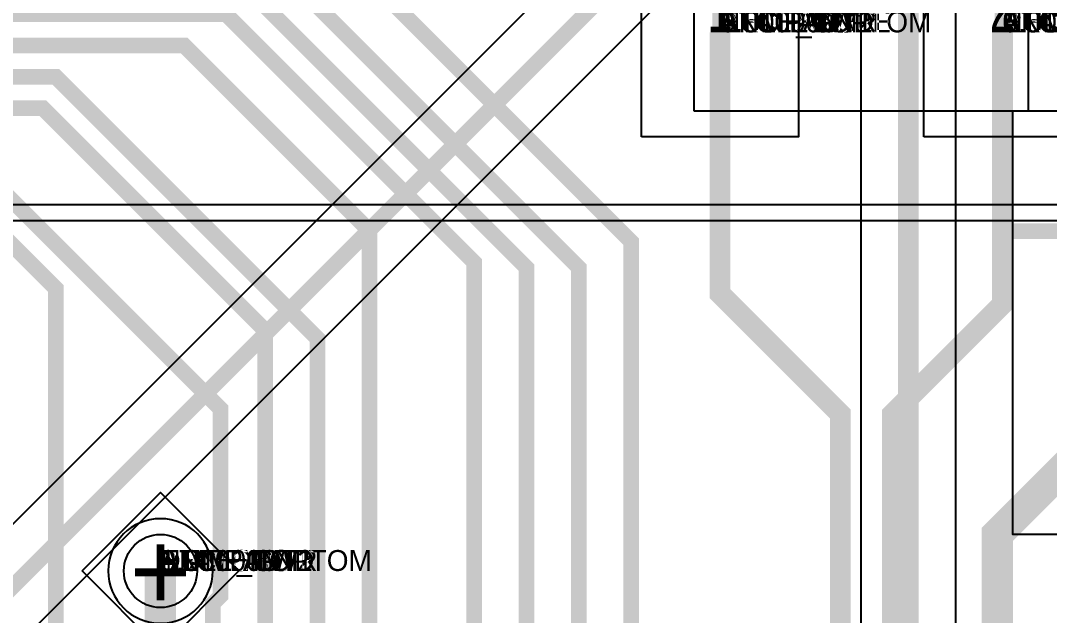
# Model space of a CAD drawing. Extents: x 0 to 323, y 0 to 320.
# Drawn here: x 105.06 to 114.9, y 68.03 to 73.71 of the extents above; entities that cross this region are included whole.
import ezdxf
from ezdxf.enums import TextEntityAlignment as Align

# ---------------------------------------------------------------- set-up
doc = ezdxf.new("R2010")
doc.units = 0
doc.header["$MEASUREMENT"] = 0
doc.layers.get('0').update_dxf_attribs({"linetype": 'CONTINUOUS'})
for name, color, linetype in [('CDN_FIGURES', 7, 'CONTINUOUS'), ('ETCH_BOTTOM', 7, 'CONTINUOUS'), ('ETCH_GND', 3, 'CONTINUOUS'), ('ETCH_INT1', 4, 'CONTINUOUS'), ('ETCH_INT2', 5, 'CONTINUOUS'), ('ETCH_PWR', 6, 'CONTINUOUS'), ('ETCH_TOP', 2, 'CONTINUOUS'), ('MANUFACTURING_NCLEGEND-1-6', 8, 'CONTINUOUS'), ('PACKAGE_GEOMETRY_ASSEMBLY_TOP', 11, 'CONTINUOUS'), ('PACKAGE_GEOMETRY_PIN_NUMBER', 9, 'CONTINUOUS')]:
    doc.layers.add(name, color=color, linetype=linetype)

# ---------------------------------------------------------------- blocks, each defined once
blk = doc.blocks.new('PAD_INFO')
for tag in ['SHAPE_TYPE', 'PAD_HEIGHT', 'PAD_LAYER', 'PAD_TYPE', 'PAD_WIDTH']:
    blk.add_attdef(tag, (0, 0), '', height=0.2)
at = {"flags": 2}
blk.add_attdef('CDN_TYPE', (0, 0), '', height=0.2, dxfattribs=at)
blk = doc.blocks.new('DRILL_INFO')
at = {"flags": 2}
blk.add_attdef('CDN_TYPE', (0, 0), '', height=0.2, dxfattribs=at)
for tag in ['FSHAPE', 'FCHAR', 'DRILL_HEIGHT', 'DIAMETER', 'PLATED', 'DRILL_WIDTH']:
    blk.add_attdef(tag, (0, 0), '', height=0.2)
blk = doc.blocks.new('VIA0700X0300')
at = {"layer": 'ETCH_BOTTOM'}
blk.add_circle((0, 0), 0.35, dxfattribs=at)
at = {"layer": 'ETCH_GND'}
blk.add_circle((0, 0), 0.35, dxfattribs=at)
at = {"layer": 'ETCH_INT1'}
blk.add_circle((0, 0), 0.35, dxfattribs=at)
at = {"layer": 'ETCH_INT2'}
blk.add_circle((0, 0), 0.35, dxfattribs=at)
at = {"layer": 'ETCH_PWR'}
blk.add_circle((0, 0), 0.35, dxfattribs=at)
at = {"layer": 'ETCH_TOP'}
blk.add_circle((0, 0), 0.35, dxfattribs=at)
ref = blk.add_blockref('PAD_INFO', (0, 0))
ref.add_attrib('PAD_LAYER', 'ETCH_TOP', (0, 0), dxfattribs={"height": 0.2})
ref.add_attrib('SHAPE_TYPE', 'NULL', (0, 0), dxfattribs={"height": 0.2})
ref.add_attrib('PAD_TYPE', 'ANTIPAD', (0, 0), dxfattribs={"height": 0.2})
ref.add_attrib('PAD_WIDTH', '0.000000', (0, 0), dxfattribs={"height": 0.2})
ref.add_attrib('PAD_HEIGHT', '0.000000', (0, 0), dxfattribs={"height": 0.2})
ref = blk.add_blockref('PAD_INFO', (0, 0))
ref.add_attrib('PAD_LAYER', 'ETCH_GND', (0, 0), dxfattribs={"height": 0.2})
ref.add_attrib('SHAPE_TYPE', 'NULL', (0, 0), dxfattribs={"height": 0.2})
ref.add_attrib('PAD_TYPE', 'ANTIPAD', (0, 0), dxfattribs={"height": 0.2})
ref.add_attrib('PAD_WIDTH', '0.000000', (0, 0), dxfattribs={"height": 0.2})
ref.add_attrib('PAD_HEIGHT', '0.000000', (0, 0), dxfattribs={"height": 0.2})
ref = blk.add_blockref('PAD_INFO', (0, 0))
ref.add_attrib('PAD_LAYER', 'ETCH_INT1', (0, 0), dxfattribs={"height": 0.2})
ref.add_attrib('SHAPE_TYPE', 'NULL', (0, 0), dxfattribs={"height": 0.2})
ref.add_attrib('PAD_TYPE', 'ANTIPAD', (0, 0), dxfattribs={"height": 0.2})
ref.add_attrib('PAD_WIDTH', '0.000000', (0, 0), dxfattribs={"height": 0.2})
ref.add_attrib('PAD_HEIGHT', '0.000000', (0, 0), dxfattribs={"height": 0.2})
ref = blk.add_blockref('PAD_INFO', (0, 0))
ref.add_attrib('PAD_LAYER', 'ETCH_INT2', (0, 0), dxfattribs={"height": 0.2})
ref.add_attrib('SHAPE_TYPE', 'NULL', (0, 0), dxfattribs={"height": 0.2})
ref.add_attrib('PAD_TYPE', 'ANTIPAD', (0, 0), dxfattribs={"height": 0.2})
ref.add_attrib('PAD_WIDTH', '0.000000', (0, 0), dxfattribs={"height": 0.2})
ref.add_attrib('PAD_HEIGHT', '0.000000', (0, 0), dxfattribs={"height": 0.2})
ref = blk.add_blockref('PAD_INFO', (0, 0))
ref.add_attrib('PAD_LAYER', 'ETCH_PWR', (0, 0), dxfattribs={"height": 0.2})
ref.add_attrib('SHAPE_TYPE', 'NULL', (0, 0), dxfattribs={"height": 0.2})
ref.add_attrib('PAD_TYPE', 'ANTIPAD', (0, 0), dxfattribs={"height": 0.2})
ref.add_attrib('PAD_WIDTH', '0.000000', (0, 0), dxfattribs={"height": 0.2})
ref.add_attrib('PAD_HEIGHT', '0.000000', (0, 0), dxfattribs={"height": 0.2})
ref = blk.add_blockref('PAD_INFO', (0, 0))
ref.add_attrib('PAD_LAYER', 'ETCH_BOTTOM', (0, 0), dxfattribs={"height": 0.2})
ref.add_attrib('SHAPE_TYPE', 'NULL', (0, 0), dxfattribs={"height": 0.2})
ref.add_attrib('PAD_TYPE', 'ANTIPAD', (0, 0), dxfattribs={"height": 0.2})
ref.add_attrib('PAD_WIDTH', '0.000000', (0, 0), dxfattribs={"height": 0.2})
ref.add_attrib('PAD_HEIGHT', '0.000000', (0, 0), dxfattribs={"height": 0.2})
ref = blk.add_blockref('PAD_INFO', (0, 0))
ref.add_attrib('PAD_LAYER', 'ETCH_TOP', (0, 0), dxfattribs={"height": 0.2})
ref.add_attrib('SHAPE_TYPE', 'NULL', (0, 0), dxfattribs={"height": 0.2})
ref.add_attrib('PAD_TYPE', 'THERMAL', (0, 0), dxfattribs={"height": 0.2})
ref.add_attrib('PAD_WIDTH', '0.000000', (0, 0), dxfattribs={"height": 0.2})
ref.add_attrib('PAD_HEIGHT', '0.000000', (0, 0), dxfattribs={"height": 0.2})
ref = blk.add_blockref('PAD_INFO', (0, 0))
ref.add_attrib('PAD_LAYER', 'ETCH_GND', (0, 0), dxfattribs={"height": 0.2})
ref.add_attrib('SHAPE_TYPE', 'NULL', (0, 0), dxfattribs={"height": 0.2})
ref.add_attrib('PAD_TYPE', 'THERMAL', (0, 0), dxfattribs={"height": 0.2})
ref.add_attrib('PAD_WIDTH', '0.000000', (0, 0), dxfattribs={"height": 0.2})
ref.add_attrib('PAD_HEIGHT', '0.000000', (0, 0), dxfattribs={"height": 0.2})
ref = blk.add_blockref('PAD_INFO', (0, 0))
ref.add_attrib('PAD_LAYER', 'ETCH_INT1', (0, 0), dxfattribs={"height": 0.2})
ref.add_attrib('SHAPE_TYPE', 'NULL', (0, 0), dxfattribs={"height": 0.2})
ref.add_attrib('PAD_TYPE', 'THERMAL', (0, 0), dxfattribs={"height": 0.2})
ref.add_attrib('PAD_WIDTH', '0.000000', (0, 0), dxfattribs={"height": 0.2})
ref.add_attrib('PAD_HEIGHT', '0.000000', (0, 0), dxfattribs={"height": 0.2})
ref = blk.add_blockref('PAD_INFO', (0, 0))
ref.add_attrib('PAD_LAYER', 'ETCH_INT2', (0, 0), dxfattribs={"height": 0.2})
ref.add_attrib('SHAPE_TYPE', 'NULL', (0, 0), dxfattribs={"height": 0.2})
ref.add_attrib('PAD_TYPE', 'THERMAL', (0, 0), dxfattribs={"height": 0.2})
ref.add_attrib('PAD_WIDTH', '0.000000', (0, 0), dxfattribs={"height": 0.2})
ref.add_attrib('PAD_HEIGHT', '0.000000', (0, 0), dxfattribs={"height": 0.2})
ref = blk.add_blockref('PAD_INFO', (0, 0))
ref.add_attrib('PAD_LAYER', 'ETCH_PWR', (0, 0), dxfattribs={"height": 0.2})
ref.add_attrib('SHAPE_TYPE', 'NULL', (0, 0), dxfattribs={"height": 0.2})
ref.add_attrib('PAD_TYPE', 'THERMAL', (0, 0), dxfattribs={"height": 0.2})
ref.add_attrib('PAD_WIDTH', '0.000000', (0, 0), dxfattribs={"height": 0.2})
ref.add_attrib('PAD_HEIGHT', '0.000000', (0, 0), dxfattribs={"height": 0.2})
ref = blk.add_blockref('PAD_INFO', (0, 0))
ref.add_attrib('PAD_LAYER', 'ETCH_BOTTOM', (0, 0), dxfattribs={"height": 0.2})
ref.add_attrib('SHAPE_TYPE', 'NULL', (0, 0), dxfattribs={"height": 0.2})
ref.add_attrib('PAD_TYPE', 'THERMAL', (0, 0), dxfattribs={"height": 0.2})
ref.add_attrib('PAD_WIDTH', '0.000000', (0, 0), dxfattribs={"height": 0.2})
ref.add_attrib('PAD_HEIGHT', '0.000000', (0, 0), dxfattribs={"height": 0.2})
ref = blk.add_blockref('PAD_INFO', (0, 0))
ref.add_attrib('PAD_LAYER', 'ETCH_TOP', (0, 0), dxfattribs={"height": 0.2})
ref.add_attrib('SHAPE_TYPE', 'CIRCLE', (0, 0), dxfattribs={"height": 0.2})
ref.add_attrib('PAD_TYPE', 'REGULAR', (0, 0), dxfattribs={"height": 0.2})
ref.add_attrib('PAD_WIDTH', '0.700000', (0, 0), dxfattribs={"height": 0.2})
ref.add_attrib('PAD_HEIGHT', '0.700000', (0, 0), dxfattribs={"height": 0.2})
ref = blk.add_blockref('PAD_INFO', (0, 0))
ref.add_attrib('PAD_LAYER', 'ETCH_GND', (0, 0), dxfattribs={"height": 0.2})
ref.add_attrib('SHAPE_TYPE', 'CIRCLE', (0, 0), dxfattribs={"height": 0.2})
ref.add_attrib('PAD_TYPE', 'REGULAR', (0, 0), dxfattribs={"height": 0.2})
ref.add_attrib('PAD_WIDTH', '0.700000', (0, 0), dxfattribs={"height": 0.2})
ref.add_attrib('PAD_HEIGHT', '0.700000', (0, 0), dxfattribs={"height": 0.2})
ref = blk.add_blockref('PAD_INFO', (0, 0))
ref.add_attrib('PAD_LAYER', 'ETCH_INT1', (0, 0), dxfattribs={"height": 0.2})
ref.add_attrib('SHAPE_TYPE', 'CIRCLE', (0, 0), dxfattribs={"height": 0.2})
ref.add_attrib('PAD_TYPE', 'REGULAR', (0, 0), dxfattribs={"height": 0.2})
ref.add_attrib('PAD_WIDTH', '0.700000', (0, 0), dxfattribs={"height": 0.2})
ref.add_attrib('PAD_HEIGHT', '0.700000', (0, 0), dxfattribs={"height": 0.2})
ref = blk.add_blockref('PAD_INFO', (0, 0))
ref.add_attrib('PAD_LAYER', 'ETCH_INT2', (0, 0), dxfattribs={"height": 0.2})
ref.add_attrib('SHAPE_TYPE', 'CIRCLE', (0, 0), dxfattribs={"height": 0.2})
ref.add_attrib('PAD_TYPE', 'REGULAR', (0, 0), dxfattribs={"height": 0.2})
ref.add_attrib('PAD_WIDTH', '0.700000', (0, 0), dxfattribs={"height": 0.2})
ref.add_attrib('PAD_HEIGHT', '0.700000', (0, 0), dxfattribs={"height": 0.2})
ref = blk.add_blockref('PAD_INFO', (0, 0))
ref.add_attrib('PAD_LAYER', 'ETCH_PWR', (0, 0), dxfattribs={"height": 0.2})
ref.add_attrib('SHAPE_TYPE', 'CIRCLE', (0, 0), dxfattribs={"height": 0.2})
ref.add_attrib('PAD_TYPE', 'REGULAR', (0, 0), dxfattribs={"height": 0.2})
ref.add_attrib('PAD_WIDTH', '0.700000', (0, 0), dxfattribs={"height": 0.2})
ref.add_attrib('PAD_HEIGHT', '0.700000', (0, 0), dxfattribs={"height": 0.2})
ref = blk.add_blockref('PAD_INFO', (0, 0))
ref.add_attrib('PAD_LAYER', 'ETCH_BOTTOM', (0, 0), dxfattribs={"height": 0.2})
ref.add_attrib('SHAPE_TYPE', 'CIRCLE', (0, 0), dxfattribs={"height": 0.2})
ref.add_attrib('PAD_TYPE', 'REGULAR', (0, 0), dxfattribs={"height": 0.2})
ref.add_attrib('PAD_WIDTH', '0.700000', (0, 0), dxfattribs={"height": 0.2})
ref.add_attrib('PAD_HEIGHT', '0.700000', (0, 0), dxfattribs={"height": 0.2})
ref = blk.add_blockref('DRILL_INFO', (0, 0))
ref.add_attrib('DIAMETER', '0.300000', (0, 0), dxfattribs={"height": 0.2})
ref.add_attrib('PLATED', 'PLATED', (0, 0), dxfattribs={"height": 0.2})
ref.add_attrib('FSHAPE', 'DIAMOND', (0, 0), dxfattribs={"height": 0.2})
ref.add_attrib('FCHAR', '+', (0, 0), dxfattribs={"height": 0.2})
ref.add_attrib('DRILL_WIDTH', '1.500000', (0, 0), dxfattribs={"height": 0.2})
ref.add_attrib('DRILL_HEIGHT', '1.500000', (0, 0), dxfattribs={"height": 0.2})
for tag in ['CDN_TYPE', 'PIN']:
    blk.add_attdef(tag, (0, 0), '', height=0.2)
at = {"flags": 2}
for tag in ['PSTKNAME', 'BBV']:
    blk.add_attdef(tag, (0, 0), '', height=0.2, dxfattribs=at)
blk = doc.blocks.new('FIGURE_DIAMOND')
at = {"layer": 'CDN_FIGURES'}
blk.add_lwpolyline([(-0.5, 0), (0, 0.5), (0.5, 0), (0, -0.5)], close=True, dxfattribs=at)
blk = doc.blocks.new('RC1500X2000TS')
at = {"layer": 'ETCH_TOP'}
blk.add_lwpolyline([(-0.75, -1), (-0.75, 1), (0.75, 1), (0.75, -1)], close=True, dxfattribs=at)
ref = blk.add_blockref('PAD_INFO', (0, 0))
ref.add_attrib('PAD_LAYER', 'ETCH_TOP', (0, 0), dxfattribs={"height": 0.2})
ref.add_attrib('SHAPE_TYPE', 'NULL', (0, 0), dxfattribs={"height": 0.2})
ref.add_attrib('PAD_TYPE', 'ANTIPAD', (0, 0), dxfattribs={"height": 0.2})
ref.add_attrib('PAD_WIDTH', '0.000000', (0, 0), dxfattribs={"height": 0.2})
ref.add_attrib('PAD_HEIGHT', '0.000000', (0, 0), dxfattribs={"height": 0.2})
ref = blk.add_blockref('PAD_INFO', (0, 0))
ref.add_attrib('PAD_LAYER', 'ETCH_GND', (0, 0), dxfattribs={"height": 0.2})
ref.add_attrib('SHAPE_TYPE', 'NULL', (0, 0), dxfattribs={"height": 0.2})
ref.add_attrib('PAD_TYPE', 'ANTIPAD', (0, 0), dxfattribs={"height": 0.2})
ref.add_attrib('PAD_WIDTH', '0.000000', (0, 0), dxfattribs={"height": 0.2})
ref.add_attrib('PAD_HEIGHT', '0.000000', (0, 0), dxfattribs={"height": 0.2})
ref = blk.add_blockref('PAD_INFO', (0, 0))
ref.add_attrib('PAD_LAYER', 'ETCH_INT1', (0, 0), dxfattribs={"height": 0.2})
ref.add_attrib('SHAPE_TYPE', 'NULL', (0, 0), dxfattribs={"height": 0.2})
ref.add_attrib('PAD_TYPE', 'ANTIPAD', (0, 0), dxfattribs={"height": 0.2})
ref.add_attrib('PAD_WIDTH', '0.000000', (0, 0), dxfattribs={"height": 0.2})
ref.add_attrib('PAD_HEIGHT', '0.000000', (0, 0), dxfattribs={"height": 0.2})
ref = blk.add_blockref('PAD_INFO', (0, 0))
ref.add_attrib('PAD_LAYER', 'ETCH_INT2', (0, 0), dxfattribs={"height": 0.2})
ref.add_attrib('SHAPE_TYPE', 'NULL', (0, 0), dxfattribs={"height": 0.2})
ref.add_attrib('PAD_TYPE', 'ANTIPAD', (0, 0), dxfattribs={"height": 0.2})
ref.add_attrib('PAD_WIDTH', '0.000000', (0, 0), dxfattribs={"height": 0.2})
ref.add_attrib('PAD_HEIGHT', '0.000000', (0, 0), dxfattribs={"height": 0.2})
ref = blk.add_blockref('PAD_INFO', (0, 0))
ref.add_attrib('PAD_LAYER', 'ETCH_PWR', (0, 0), dxfattribs={"height": 0.2})
ref.add_attrib('SHAPE_TYPE', 'NULL', (0, 0), dxfattribs={"height": 0.2})
ref.add_attrib('PAD_TYPE', 'ANTIPAD', (0, 0), dxfattribs={"height": 0.2})
ref.add_attrib('PAD_WIDTH', '0.000000', (0, 0), dxfattribs={"height": 0.2})
ref.add_attrib('PAD_HEIGHT', '0.000000', (0, 0), dxfattribs={"height": 0.2})
ref = blk.add_blockref('PAD_INFO', (0, 0))
ref.add_attrib('PAD_LAYER', 'ETCH_BOTTOM', (0, 0), dxfattribs={"height": 0.2})
ref.add_attrib('SHAPE_TYPE', 'NULL', (0, 0), dxfattribs={"height": 0.2})
ref.add_attrib('PAD_TYPE', 'ANTIPAD', (0, 0), dxfattribs={"height": 0.2})
ref.add_attrib('PAD_WIDTH', '0.000000', (0, 0), dxfattribs={"height": 0.2})
ref.add_attrib('PAD_HEIGHT', '0.000000', (0, 0), dxfattribs={"height": 0.2})
ref = blk.add_blockref('PAD_INFO', (0, 0))
ref.add_attrib('PAD_LAYER', 'ETCH_TOP', (0, 0), dxfattribs={"height": 0.2})
ref.add_attrib('SHAPE_TYPE', 'NULL', (0, 0), dxfattribs={"height": 0.2})
ref.add_attrib('PAD_TYPE', 'THERMAL', (0, 0), dxfattribs={"height": 0.2})
ref.add_attrib('PAD_WIDTH', '0.000000', (0, 0), dxfattribs={"height": 0.2})
ref.add_attrib('PAD_HEIGHT', '0.000000', (0, 0), dxfattribs={"height": 0.2})
ref = blk.add_blockref('PAD_INFO', (0, 0))
ref.add_attrib('PAD_LAYER', 'ETCH_GND', (0, 0), dxfattribs={"height": 0.2})
ref.add_attrib('SHAPE_TYPE', 'NULL', (0, 0), dxfattribs={"height": 0.2})
ref.add_attrib('PAD_TYPE', 'THERMAL', (0, 0), dxfattribs={"height": 0.2})
ref.add_attrib('PAD_WIDTH', '0.000000', (0, 0), dxfattribs={"height": 0.2})
ref.add_attrib('PAD_HEIGHT', '0.000000', (0, 0), dxfattribs={"height": 0.2})
ref = blk.add_blockref('PAD_INFO', (0, 0))
ref.add_attrib('PAD_LAYER', 'ETCH_INT1', (0, 0), dxfattribs={"height": 0.2})
ref.add_attrib('SHAPE_TYPE', 'NULL', (0, 0), dxfattribs={"height": 0.2})
ref.add_attrib('PAD_TYPE', 'THERMAL', (0, 0), dxfattribs={"height": 0.2})
ref.add_attrib('PAD_WIDTH', '0.000000', (0, 0), dxfattribs={"height": 0.2})
ref.add_attrib('PAD_HEIGHT', '0.000000', (0, 0), dxfattribs={"height": 0.2})
ref = blk.add_blockref('PAD_INFO', (0, 0))
ref.add_attrib('PAD_LAYER', 'ETCH_INT2', (0, 0), dxfattribs={"height": 0.2})
ref.add_attrib('SHAPE_TYPE', 'NULL', (0, 0), dxfattribs={"height": 0.2})
ref.add_attrib('PAD_TYPE', 'THERMAL', (0, 0), dxfattribs={"height": 0.2})
ref.add_attrib('PAD_WIDTH', '0.000000', (0, 0), dxfattribs={"height": 0.2})
ref.add_attrib('PAD_HEIGHT', '0.000000', (0, 0), dxfattribs={"height": 0.2})
ref = blk.add_blockref('PAD_INFO', (0, 0))
ref.add_attrib('PAD_LAYER', 'ETCH_PWR', (0, 0), dxfattribs={"height": 0.2})
ref.add_attrib('SHAPE_TYPE', 'NULL', (0, 0), dxfattribs={"height": 0.2})
ref.add_attrib('PAD_TYPE', 'THERMAL', (0, 0), dxfattribs={"height": 0.2})
ref.add_attrib('PAD_WIDTH', '0.000000', (0, 0), dxfattribs={"height": 0.2})
ref.add_attrib('PAD_HEIGHT', '0.000000', (0, 0), dxfattribs={"height": 0.2})
ref = blk.add_blockref('PAD_INFO', (0, 0))
ref.add_attrib('PAD_LAYER', 'ETCH_BOTTOM', (0, 0), dxfattribs={"height": 0.2})
ref.add_attrib('SHAPE_TYPE', 'NULL', (0, 0), dxfattribs={"height": 0.2})
ref.add_attrib('PAD_TYPE', 'THERMAL', (0, 0), dxfattribs={"height": 0.2})
ref.add_attrib('PAD_WIDTH', '0.000000', (0, 0), dxfattribs={"height": 0.2})
ref.add_attrib('PAD_HEIGHT', '0.000000', (0, 0), dxfattribs={"height": 0.2})
ref = blk.add_blockref('PAD_INFO', (0, 0))
ref.add_attrib('PAD_LAYER', 'ETCH_GND', (0, 0), dxfattribs={"height": 0.2})
ref.add_attrib('SHAPE_TYPE', 'NULL', (0, 0), dxfattribs={"height": 0.2})
ref.add_attrib('PAD_TYPE', 'REGULAR', (0, 0), dxfattribs={"height": 0.2})
ref.add_attrib('PAD_WIDTH', '0.000000', (0, 0), dxfattribs={"height": 0.2})
ref.add_attrib('PAD_HEIGHT', '0.000000', (0, 0), dxfattribs={"height": 0.2})
ref = blk.add_blockref('PAD_INFO', (0, 0))
ref.add_attrib('PAD_LAYER', 'ETCH_INT1', (0, 0), dxfattribs={"height": 0.2})
ref.add_attrib('SHAPE_TYPE', 'NULL', (0, 0), dxfattribs={"height": 0.2})
ref.add_attrib('PAD_TYPE', 'REGULAR', (0, 0), dxfattribs={"height": 0.2})
ref.add_attrib('PAD_WIDTH', '0.000000', (0, 0), dxfattribs={"height": 0.2})
ref.add_attrib('PAD_HEIGHT', '0.000000', (0, 0), dxfattribs={"height": 0.2})
ref = blk.add_blockref('PAD_INFO', (0, 0))
ref.add_attrib('PAD_LAYER', 'ETCH_INT2', (0, 0), dxfattribs={"height": 0.2})
ref.add_attrib('SHAPE_TYPE', 'NULL', (0, 0), dxfattribs={"height": 0.2})
ref.add_attrib('PAD_TYPE', 'REGULAR', (0, 0), dxfattribs={"height": 0.2})
ref.add_attrib('PAD_WIDTH', '0.000000', (0, 0), dxfattribs={"height": 0.2})
ref.add_attrib('PAD_HEIGHT', '0.000000', (0, 0), dxfattribs={"height": 0.2})
ref = blk.add_blockref('PAD_INFO', (0, 0))
ref.add_attrib('PAD_LAYER', 'ETCH_PWR', (0, 0), dxfattribs={"height": 0.2})
ref.add_attrib('SHAPE_TYPE', 'NULL', (0, 0), dxfattribs={"height": 0.2})
ref.add_attrib('PAD_TYPE', 'REGULAR', (0, 0), dxfattribs={"height": 0.2})
ref.add_attrib('PAD_WIDTH', '0.000000', (0, 0), dxfattribs={"height": 0.2})
ref.add_attrib('PAD_HEIGHT', '0.000000', (0, 0), dxfattribs={"height": 0.2})
ref = blk.add_blockref('PAD_INFO', (0, 0))
ref.add_attrib('PAD_LAYER', 'ETCH_BOTTOM', (0, 0), dxfattribs={"height": 0.2})
ref.add_attrib('SHAPE_TYPE', 'NULL', (0, 0), dxfattribs={"height": 0.2})
ref.add_attrib('PAD_TYPE', 'REGULAR', (0, 0), dxfattribs={"height": 0.2})
ref.add_attrib('PAD_WIDTH', '0.000000', (0, 0), dxfattribs={"height": 0.2})
ref.add_attrib('PAD_HEIGHT', '0.000000', (0, 0), dxfattribs={"height": 0.2})
ref = blk.add_blockref('DRILL_INFO', (0, 0))
ref.add_attrib('DIAMETER', '0.000000', (0, 0), dxfattribs={"height": 0.2})
ref.add_attrib('PLATED', 'PLATED', (0, 0), dxfattribs={"height": 0.2})
ref.add_attrib('FSHAPE', 'NULL', (0, 0), dxfattribs={"height": 0.2})
ref.add_attrib('DRILL_WIDTH', '0.000000', (0, 0), dxfattribs={"height": 0.2})
ref.add_attrib('DRILL_HEIGHT', '0.000000', (0, 0), dxfattribs={"height": 0.2})
ref = blk.add_blockref('PAD_INFO', (0, 0))
ref.add_attrib('PAD_LAYER', 'ETCH_TOP', (0, 0), dxfattribs={"height": 0.2})
ref.add_attrib('SHAPE_TYPE', 'RECTANGLE', (0, 0), dxfattribs={"height": 0.2})
ref.add_attrib('PAD_TYPE', 'REGULAR', (0, 0), dxfattribs={"height": 0.2})
ref.add_attrib('PAD_WIDTH', '1.500000', (0, 0), dxfattribs={"height": 0.2})
ref.add_attrib('PAD_HEIGHT', '2.000000', (0, 0), dxfattribs={"height": 0.2})
for tag in ['CDN_TYPE', 'PIN']:
    blk.add_attdef(tag, (0, 0), '', height=0.2)
at = {"flags": 2}
for tag in ['PSTKNAME', 'BBV']:
    blk.add_attdef(tag, (0, 0), '', height=0.2, dxfattribs=at)
blk = doc.blocks.new('F843')
at = {"layer": 'PACKAGE_GEOMETRY_ASSEMBLY_TOP'}
blk.add_lwpolyline([(-0.25, -0.75), (2.95, -0.75), (2.95, 0.75), (-0.25, 0.75)], close=True, dxfattribs=at)
at = {"layer": 'ETCH_TOP'}
ref = blk.add_blockref('RC1500X2000TS', (0, 0), dxfattribs=at)
ref.add_attrib('CDN_TYPE', 'PIN', (0, 0), dxfattribs={"height": 0.2})
ref.add_attrib('PIN', '1', (0, 0), dxfattribs={"height": 0.2})
ref = blk.add_blockref('RC1500X2000TS', (2.7, 0), dxfattribs=at)
ref.add_attrib('CDN_TYPE', 'PIN', (0, 0), dxfattribs={"height": 0.2})
ref.add_attrib('PIN', '2', (0, 0), dxfattribs={"height": 0.2})
at = {"flags": 2}
for tag in ['SYMBOL_TYPE', 'CDN_TYPE', 'REFDES']:
    blk.add_attdef(tag, (0, 0), '', height=0.2, dxfattribs=at)

msp = doc.modelspace()

# ---------------------------------------------------------------- linework, layer by layer
at = {"layer": 'ETCH_BOTTOM'}
for points, format in [([(102.9, 45.2, 0.2, 0.2, 0), (103.1, 45.4, 0.2, 0.2, 0), (105.0036, 45.4, 0.2, 0.2, 0), (106.7, 47.0964, 0.2, 0.2, 0), (106.7, 55.4486, 0.2, 0.2, 0), (114.5, 63.2486, 0.2, 0.2, 0), (114.5, 66.0486, 0.2, 0.2, 0), (113.55, 66.9986, 0.2, 0.2, 0), (113.55, 84.8486, 0.2, 0.2, 0), (113.8, 85.0986, 0.2, 0.2, 0), (113.8, 95.9486, 0.2, 0.2, 0), (113.75, 95.9986, 0.2, 0.2, 0), (113.75, 100.7, 0.2, 0.2, 0)], "xyseb"), ([(108.765, 58.1501), (112.1417, 61.5268, 0.668179), (112.07, 61.6999), (110.4999, 61.6999), (110.4999, 65.6014), (110.4257, 65.6757, -1), (111.2743, 66.5243), (111.5743, 66.2243, -0.195363), (111.75, 65.8082), (111.7503, 65.7876), (111.7879, 65.7501), (112.0121, 65.7501), (112.0573, 65.7953), (112.0602, 65.8107, -0.151101), (112.2257, 66.1243), (112.4757, 66.3743, -1), (113.3243, 65.5257), (113.3001, 65.5014), (113.3001, 62.93, 0.668179), (113.4732, 62.8583), (114.0499, 63.435), (114.0499, 65.8622), (113.0999, 66.8122), (113.0999, 85.035)], "xyb"), ([(114.0001, 83.9002), (114.0001, 67.185), (114.7155, 66.4697, 0.497656), (114.8757, 66.492, -0.700538), (115.9894, 66.3128), (115.9973, 66.2716), (116.0899, 66.2716), (116.0899, 66.4101), (117.8584, 66.4101), (117.8728, 66.4366, -0.594587), (118.9272, 66.4366), (118.9416, 66.4101), (119.4901, 66.4101), (119.4901, 64.2899), (116.0899, 64.2899), (116.0899, 65.8182, 0.746943), (115.9034, 65.8734, -0.398005), (115.1019, 65.6792, 0.576193), (114.9501, 65.5912), (114.9501, 63.0622), (110.5388, 58.6509, 0.434592)], "xyb"), ([(114.4992, 71.7, 0.15, 0.15, 0), (115.95, 71.7, 0.15, 0.15, 0)], "xyseb")]:
    msp.add_lwpolyline(points, format=format, dxfattribs=at)
msp.add_lwpolyline([(116.5208, 68.7648, -0.726862), (115.3792, 68.7648), (115.3678, 68.7999), (114.5499, 68.7999), (114.5499, 72.8501), (117.3501, 72.8501), (117.3501, 68.7999), (116.5322, 68.7999)], format="xyb", close=True, dxfattribs=at)
at = {"layer": 'ETCH_INT1'}
msp.add_lwpolyline([(81.6, 58.15), (84.85, 58.15), (86.2, 59.5), (86.2, 68.6), (91.7, 68.6), (93.6, 70.5), (93.6, 71.8), (118.75, 71.8), (118.75, 77.65), (115.85, 80.55), (115.85, 93.9), (114.65, 95.1), (114.65, 98.45), (117.7085, 101.5085), (117.7374, 101.4998, 0.174812), (118.5504, 101.5459), (118.5599, 101.55), (120.1401, 101.55), (120.1496, 101.5459, 0.204146), (121.0904, 101.5459), (121.0999, 101.55), (124.2, 101.55), (124.2, 101.6), (132.25, 101.6)], format="xyb", dxfattribs=at)
for points in [[(93.4232, 70.5355, -0.668179), (93.2501, 70.6072), (93.2501, 73.4378), (94.9501, 75.1378), (94.9501, 76.1878), (105.1001, 86.3378), (105.1001, 88.6378), (112.962, 96.4997), (112.9814, 96.5007, 0.383872), (113.5493, 97.0686), (113.5503, 97.088), (114.3268, 97.8645, -0.668179), (114.4999, 97.7928), (114.4999, 95.0378), (114.6137, 94.924, -0.539677), (114.5793, 94.758, 1.52294), (115.358, 93.9793, -0.539677), (115.524, 94.0137), (115.6999, 93.8378), (115.6999, 80.4878), (118.5999, 77.5878), (118.5999, 71.9501), (93.4499, 71.9501), (93.4499, 70.5622)], [(106.9001, 68.45, 1), (105.8999, 68.45, 1)]]:
    msp.add_lwpolyline(points, format="xyb", close=True, dxfattribs=at)
at = {"layer": 'ETCH_INT2'}
for points, format in [([(126.8079, 109.2307, -0.425089), (125.4474, 108.7582, 0.559562), (125.3001, 108.6678), (125.3001, 94.3357), (99.5643, 68.5999), (93.6879, 68.5999), (92.7862, 67.6982, 0.668179), (92.8579, 67.5251), (103.6107, 67.5251), (115.6357, 79.5501), (116.3622, 79.5501), (125.2372, 88.4251), (168.7386, 88.4251)], "xyb"), ([(184.23, 88, 0.15, 0.15, 0), (172.307, 88, 0.15, 0.15, 0), (172.307, 88.1993, 0.15, 0.15, 0), (171.9703, 88.536, 0.15, 0.15, 0), (171.4937, 88.536, 0.15, 0.15, 0), (171.157, 88.1993, 0.15, 0.15, 0), (171.157, 88, 0.15, 0.15, 0), (169.6853, 88, 0.15, 0.15, 0), (169.5383, 88.147, 0.15, 0.15, 0), (169.0617, 88.147, 0.15, 0.15, 0), (168.9147, 88, 0.15, 0.15, 0), (125.4133, 88, 0.15, 0.15, 0), (116.5383, 79.125, 0.15, 0.15, 0), (115.8118, 79.125, 0.15, 0.15, 0), (103.7868, 67.1, 0.15, 0.15, 0), (92.4, 67.1, 0.15, 0.15, 0)], "xyseb"), ([(115.9879, 78.6999), (103.9629, 66.6749), (92.6638, 66.6749), (92.6519, 66.668, -0.15332), (92.3597, 66.6015, 0.438438), (92.2501, 66.5005), (92.2501, 62.9329, 0.489187), (92.3765, 62.8346, -0.794927), (92.8239, 61.969, 0.437934), (92.8179, 61.8201), (98.7879, 55.8501), (99.0143, 55.8501), (101.2001, 53.6644), (101.2001, 46.2857), (98.5643, 43.6499), (98.3378, 43.6499), (94.3361, 39.6482, 0.668179), (94.4078, 39.4751), (97.1261, 39.4751), (105.3761, 31.2251), (120.6198, 31.2251), (134.8448, 17.0001)], "xyb")]:
    msp.add_lwpolyline(points, format=format, dxfattribs=at)
at = {"layer": 'ETCH_PWR'}
msp.add_lwpolyline([(106.9001, 68.45, 1), (105.8999, 68.45, 1)], format="xyb", close=True, dxfattribs=at)
at = {"layer": 'ETCH_TOP'}
for points in [[(110.9, 67.3, 0.15, 0.15, 0), (110.9, 71.5986, 0.15, 0.15, 0), (107.8236, 74.675, 0.15, 0.15, 0), (90.6118, 74.675, 0.15, 0.15, 0), (90.4618, 74.825, 0.15, 0.15, 0), (75.0308, 74.825, 0.15, 0.15, 0), (68.775, 68.5692, 0.15, 0.15, 0), (68.775, 67.801, 0.15, 0.15, 0), (68.678, 67.704, 0.15, 0.15, 0)], [(69.178, 67.704, 0.15, 0.15, 0), (69.2, 67.726, 0.15, 0.15, 0), (69.2, 68.4942, 0.15, 0.15, 0), (75.2308, 74.525, 0.15, 0.15, 0), (90.3375, 74.525, 0.15, 0.15, 0), (90.4875, 74.375, 0.15, 0.15, 0), (107.375, 74.375, 0.15, 0.15, 0), (110.4, 71.35, 0.15, 0.15, 0), (110.4, 67.3, 0.15, 0.15, 0)], [(109.9, 67.3, 0.15, 0.15, 0), (109.9, 71.35, 0.15, 0.15, 0), (107.175, 74.075, 0.15, 0.15, 0), (90.3632, 74.075, 0.15, 0.15, 0), (90.2132, 74.225, 0.15, 0.15, 0), (75.3954, 74.225, 0.15, 0.15, 0), (70.6, 69.4296, 0.15, 0.15, 0), (70.6, 67.782, 0.15, 0.15, 0), (70.678, 67.704, 0.15, 0.15, 0)], [(109.4, 67.3, 0.15, 0.15, 0), (109.4, 71.4, 0.15, 0.15, 0), (107.025, 73.775, 0.15, 0.15, 0), (90.2389, 73.775, 0.15, 0.15, 0), (90.0889, 73.925, 0.15, 0.15, 0), (75.5197, 73.925, 0.15, 0.15, 0), (71.2, 69.6053, 0.15, 0.15, 0), (71.2, 67.726, 0.15, 0.15, 0), (71.178, 67.704, 0.15, 0.15, 0)], [(111.75, 73.95, 0.15, 0.15, 0), (111.75, 73.6, 0.15, 0.15, 0)], [(114.45, 73.8, 0.15, 0.15, 0), (114.45, 73.6, 0.15, 0.15, 0)], [(71.678, 67.704, 0.15, 0.15, 0), (71.678, 69.659, 0.15, 0.15, 0), (75.644, 73.625, 0.15, 0.15, 0), (89.9646, 73.625, 0.15, 0.15, 0), (90.1146, 73.475, 0.15, 0.15, 0), (106.625, 73.475, 0.15, 0.15, 0), (108.4, 71.7, 0.15, 0.15, 0), (108.4, 67.3, 0.15, 0.15, 0)], [(112.9, 67.3, 0.2, 0.2, 0), (112.9, 69.95, 0.2, 0.2, 0), (111.75, 71.1, 0.2, 0.2, 0), (111.75, 73.6, 0.2, 0.2, 0)], [(113.4, 67.3, 0.2, 0.2, 0), (113.4, 69.95, 0.2, 0.2, 0), (114.45, 71, 0.2, 0.2, 0), (114.45, 73.6, 0.2, 0.2, 0)], [(107.9, 67.3, 0.15, 0.15, 0), (107.9, 70.6743, 0.15, 0.15, 0), (105.3993, 73.175, 0.15, 0.15, 0), (89.9902, 73.175, 0.15, 0.15, 0), (89.8402, 73.325, 0.15, 0.15, 0), (76.5257, 73.325, 0.15, 0.15, 0), (72.2, 68.9993, 0.15, 0.15, 0), (72.2, 67.726, 0.15, 0.15, 0), (72.178, 67.704, 0.15, 0.15, 0)], [(73.678, 67.704, 0.15, 0.15, 0), (73.678, 70.053, 0.15, 0.15, 0), (76.65, 73.025, 0.15, 0.15, 0), (89.7159, 73.025, 0.15, 0.15, 0), (89.8659, 72.875, 0.15, 0.15, 0), (105.275, 72.875, 0.15, 0.15, 0), (107.4, 70.75, 0.15, 0.15, 0), (107.4, 67.3, 0.15, 0.15, 0)], [(106.9, 67.3, 0.15, 0.15, 0), (106.9, 68.1367, 0.15, 0.15, 0), (106.975, 68.2117, 0.15, 0.15, 0), (106.975, 69.9993, 0.15, 0.15, 0), (104.3993, 72.575, 0.15, 0.15, 0), (89.7416, 72.575, 0.15, 0.15, 0), (89.5916, 72.725, 0.15, 0.15, 0), (78.0274, 72.725, 0.15, 0.15, 0), (74.15, 68.8476, 0.15, 0.15, 0), (74.15, 67.732, 0.15, 0.15, 0), (74.178, 67.704, 0.15, 0.15, 0)], [(75.178, 67.704, 0.15, 0.15, 0), (75.2, 67.726, 0.15, 0.15, 0), (75.2, 69.4733, 0.15, 0.15, 0), (78.1517, 72.425, 0.15, 0.15, 0), (89.4673, 72.425, 0.15, 0.15, 0), (89.6173, 72.275, 0.15, 0.15, 0), (104.275, 72.275, 0.15, 0.15, 0), (105.4, 71.15, 0.15, 0.15, 0), (105.4, 67.3, 0.15, 0.15, 0)], [(114.4, 67.3, 0.3, 0.3, 0), (114.4, 68.8, 0.3, 0.3, 0), (115.55, 69.95, 0.3, 0.3, 0), (115.95, 69.95, 0.3, 0.3, 0)], [(106.4, 67.3, 0.3, 0.3, 0), (106.4, 68.45, 0.3, 0.3, 0)]]:
    msp.add_lwpolyline(points, format="xyseb", dxfattribs=at)

# ---------------------------------------------------------------- block references
msp.add_blockref('F843', (111.75, 73.6))
msp.add_blockref('VIA0700X0300', (106.4, 68.45), dxfattribs=at)
at = {"layer": 'MANUFACTURING_NCLEGEND-1-6', "xscale": 1.5, "yscale": 1.5}
msp.add_blockref('FIGURE_DIAMOND', (106.4, 68.45), dxfattribs=at)

# ---------------------------------------------------------------- texts
at = {"layer": 'MANUFACTURING_NCLEGEND-1-6'}
msp.add_text('+', height=0.75, dxfattribs=at).set_placement((106.4, 68.45), align=Align.MIDDLE_CENTER)
at = {"layer": 'PACKAGE_GEOMETRY_PIN_NUMBER', "width": 0.649606}
for s, p in [('1', (111.75, 73.6)), ('2', (114.45, 73.6))]:
    msp.add_text(s, height=0.508, dxfattribs=at).set_placement(p, align=Align.CENTER)

doc.saveas('drawing.dxf')
